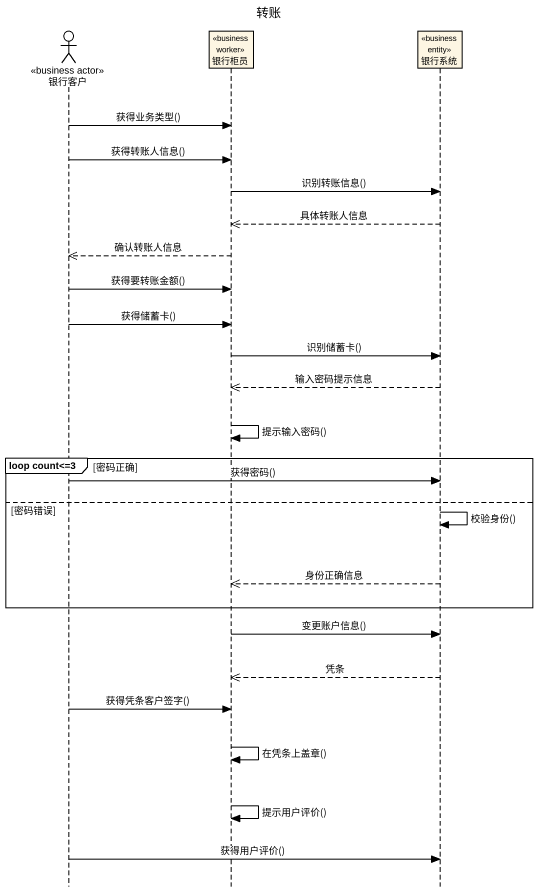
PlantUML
@startuml
title 转账
hide footbox
actor 银行客户 <<business actor>>
participant 银行柜员 <<business worker>>
participant 银行系统 <<business entity>>

银行客户 -> 银行柜员 : 获得业务类型()
银行客户 -> 银行柜员 : 获得转账人信息()
银行柜员 -> 银行系统 : 识别转账信息()
银行系统 -->> 银行柜员 : 具体转账人信息
银行柜员 -->> 银行客户 : 确认转账人信息
银行客户 -> 银行柜员 : 获得要转账金额()
银行客户 -> 银行柜员 : 获得储蓄卡()
银行柜员 -> 银行系统 : 识别储蓄卡()
银行系统 -->> 银行柜员 : 输入密码提示信息
银行柜员 -> 银行柜员 : 提示输入密码()
group loop count<=3 [密码正确]
  银行客户 -> 银行系统 : 获得密码()
else 密码错误
  银行系统 -> 银行系统 : 校验身份()
  银行系统 -->> 银行柜员 : 身份正确信息
end
银行柜员 -> 银行系统 : 变更账户信息()
银行系统 -->> 银行柜员 : 凭条
银行客户 -> 银行柜员 : 获得凭条客户签字()
银行柜员 -> 银行柜员 : 在凭条上盖章()
银行柜员 -> 银行柜员 : 提示用户评价()
银行客户 -> 银行系统 : 获得用户评价()
@enduml
